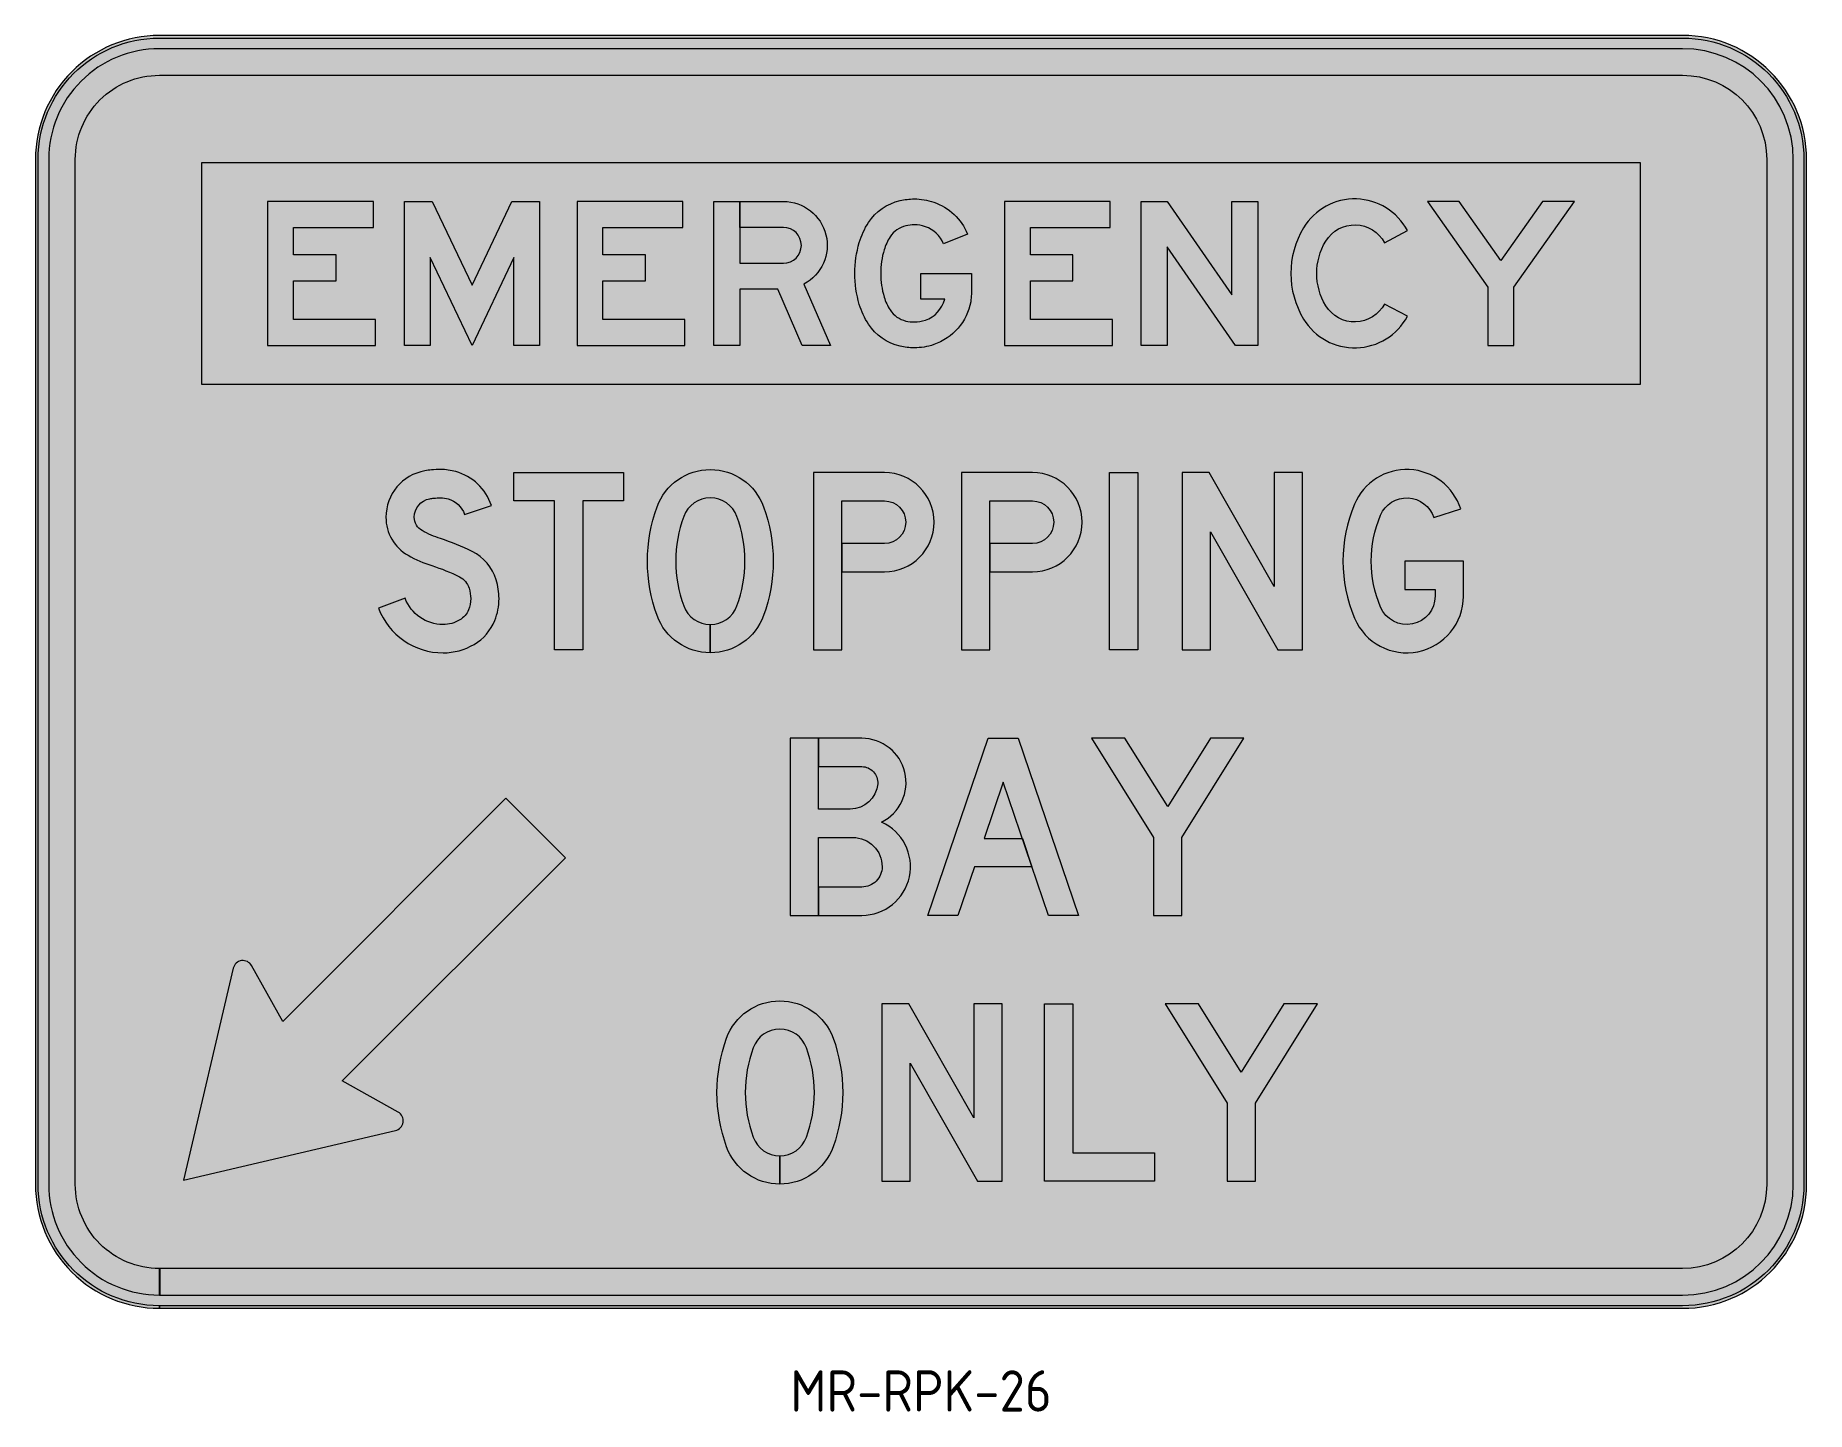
# Model space of a CAD drawing. Header units: millimetres. Extents: x 746 to 854, y -6 to 77.
import ezdxf
from ezdxf.enums import TextEntityAlignment as Align

# ---------------------------------------------------------------- set-up
doc = ezdxf.new("R2010")
doc.units = ezdxf.units.MM
doc.linetypes.add('CENTERX2', pattern=[101.60000000000001, 63.5, -12.7, 12.7, -12.7])
doc.linetypes.add('DASHED', pattern=[19.049999999999997, 12.7, -6.35])
for name, color, linetype in [('CNSTRN', 5, 'DASHED'), ('CNSTRN TWO', 2, 'DASHED'), ('L25', 1, 'Continuous'), ('T25', 1, 'Continuous')]:
    doc.layers.add(name, color=color, linetype=linetype)
doc.layers.add('GSCOLORFILL', color=153, linetype='Continuous', lineweight=0)
doc.styles.add('ISO', font='isocp2.shx')

# ---------------------------------------------------------------- blocks, each defined once
blk = doc.blocks.new('*U66')
at = {"layer": 'GSCOLORFILL'}
h = blk.add_hatch(color=0, dxfattribs=at)
edge = h.paths.add_edge_path()
edge.add_arc((70.1138021978752, 139.8349602439573), 31.66503975604266, 74.46761882983748, 89.99999999999949, ccw=False)
edge.add_arc((71.3696192161812, 144.3533723390851), 26.97535701145702, 18.43416843661788, 74.46761882983628, ccw=False)
edge.add_line((96.96080605563554, 152.8833806652067), (127.3188094182871, 163.002255693254))
edge.add_arc((71.36961921618015, 144.353372339084), 58.97535701145839, 18.43416843661881, 74.46761882983712)
edge.add_arc((70.11380219787513, 139.8349602439579), 63.66503975604209, 74.46761882983806, 90.00000000000007)
edge.add_arc((70.11380219787479, 87.17811100693781), 116.3218889930622, 89.9999999999999, 95.20208452342816)
edge.add_arc((67.43430500120193, 116.6089654807096), 86.76931042057018, 95.20208452342847, 100.0660043927367)
edge.add_arc((61.58281260194143, 149.5723280011554), 53.29061223869736, 100.0660043927364, 179.9999999999999)
edge.add_arc((57.59622376642022, 149.5723280011556), 49.30402340317619, 180.0000000000001, 240.52539161732)
edge.add_arc((102.7723739602681, 229.5035335058325), 141.1184131237858, 240.5253916173195, 252.4229875600029)
edge.add_arc((-5.154268137836397, -111.1985611304835), 216.269439725392, 63.49479254048009, 72.42298756000332, ccw=False)
edge.add_arc((81.8551508929528, 63.27562188433956), 21.3030848362331, 17.092358613638112, 63.49479254048032, ccw=False)
edge.add_arc((63.63858117502647, 57.67413260573686), 40.36141882497336, -3.979039320256561e-13, 17.092358613637316, ccw=False)
edge.add_arc((69.9103151940142, 57.67413260573653), 34.08968480598563, -21.835978028378975, 1.1368683772161603e-13, ccw=False)
edge.add_arc((80.10296240503372, 53.58993848622082), 23.10921583721245, 300.42010376624256, 338.164021971621, ccw=False)
edge.add_arc((72.8177436446915, 65.9973167222282), 37.49731672222823, 270, 300.4201037662423, ccw=False)
edge.add_arc((72.8177436446915, 74.31938926379084), 45.81938926379087, 200.6540005308843, 270, ccw=False)
edge.add_line((29.94328044301864, 58.15780401743604), (-1.13686837721616e-13, 46.87064510517077))
edge.add_arc((72.8177436446915, 74.31938926379081), 77.81938926379084, 200.6540005308842, 269.9999999999999)
edge.add_arc((72.81774364469143, 65.99731672222829), 69.49731672222832, 270, 300.4201037662423)
edge.add_arc((80.10296240503381, 53.58993848622094), 55.10921583721249, 300.4201037662422, 338.1640219716207)
edge.add_arc((69.91031519401427, 57.67413260573646), 66.08968480598561, 338.1640219716209, 360.0000000000001)
edge.add_arc((63.63858117502664, 57.67413260573625), 72.36141882497324, 2.475474397389851e-13, 17.0923586136379)
edge.add_arc((81.85515089295299, 63.27562188433996), 53.30308483623269, 17.09235861363737, 63.49479254047974)
edge.add_arc((-5.154268137833228, -111.1985611304757), 248.2694397253836, 63.49479254047985, 72.42298756000305)
edge.add_arc((102.7723739602719, 229.5035335058409), 109.118413123795, 240.5253916173198, 252.4229875600031, ccw=False)
edge.add_arc((57.59622376642032, 149.5723280011554), 17.30402340317605, 179.9999999999995, 240.52539161731931, ccw=False)
edge.add_arc((61.5828126019415, 149.5723280011556), 21.29061223869724, 100.06600439273649, 180.0000000000001, ccw=False)
edge.add_arc((67.4343050012016, 116.6089654807094), 54.76931042057032, 95.2020845234282, 100.06600439273637, ccw=False)
edge.add_arc((70.11380219787529, 87.17811100693291), 84.32188899306706, 89.99999999999989, 95.20208452342808, ccw=False)
at = {"layer": 'GSCOLORFILL', "color": 0}
blk.add_lwpolyline([(70.11380219787549, 171.5, -0.06787675261042452), (78.59315953967007, 170.3435695505434, -0.2494830365654269), (96.96080605563554, 152.8833806652067), (127.3188094182871, 163.002255693254, 0.2494830365654264), (87.1622135193237, 201.1749061075884, 0.06787675261042452), (70.11380219787503, 203.5, 0.02270227471950201), (59.56703468978424, 203.0208818389779, 0.02122604096759155), (52.26854324855611, 202.0426409332105, 0.3636441175402912), (8.292200363244035, 149.5723280011555, 0.2704077510795036), (33.33678063119186, 106.6495351923277, 0.0519597405227712), (60.15638590907122, 94.97367033413467, -0.03897631886995447), (91.36227347427217, 82.33962051430993, -0.2052815878054308), (102.2173258005502, 69.53687228439209, -0.07471806484743376), (103.9999999999998, 57.67413260573662, -0.09556678149168694), (101.5541485995273, 44.99444737401317, -0.1661941654668835), (91.8039988447623, 33.66202833871628, -0.1335177693873042), (72.81774364469152, 28.49999999999997, -0.3121642975364797), (29.94328044301864, 58.15780401743604), (-1.13686837721616e-13, 46.87064510517077, 0.3121642975364798), (72.8177436446914, -3.500000000000028, 0.1335177693873042), (108.0067626559153, 6.067274401056522, 0.1661941654668837), (131.2582269663246, 33.09202205901265, 0.09556678149168694), (135.9999999999999, 57.67413260573656, 0.07471806484743371), (132.8039568942247, 78.94208351750389, 0.2052815878054319), (105.6432062565885, 110.9762222482267, 0.03897631886995447), (69.81998392899993, 125.4796512773732, -0.05195974052277098), (49.08199018496828, 134.5078979602233, -0.2704077510795024), (40.29220036324426, 149.5723280011556, -0.3636441175402912), (57.86158500182569, 170.5352150791966, -0.02122604096759155), (62.46843668024741, 171.1526866203946, -0.02270227471950201)], format="xyb", close=True, dxfattribs=at)
blk = doc.blocks.new('*U67')
at = {"layer": 'GSCOLORFILL', "linetype": 'Continuous'}
blk.add_hatch(color=0, dxfattribs=at).paths.add_polyline_path([(124, 200), (124, 168), (78, 168), (78, 0), (46, 0), (46, 168), (0, 168), (0, 200)])
at = {"layer": 'GSCOLORFILL', "color": 0}
blk.add_lwpolyline([(124, 200), (124, 168), (78, 168), (78, 0), (46, 0), (46, 168), (0, 168), (0, 200)], close=True, dxfattribs=at)
blk = doc.blocks.new('*U68')
at = {"layer": 'GSCOLORFILL', "linetype": 'Continuous'}
blk.add_hatch(color=0, dxfattribs=at).paths.add_polyline_path([(101.0512661177568, 49.50357309305572, -0.3147395270879071), (71.00999999999999, 28.50000156250002), (71.00999999999999, -3.499999218750006, 0.3147824596861237), (131.1025322355135, 38.50714618611157, 0.1772151898734178), (131.1025322355134, 161.4928538138884, 0.6989247311827952), (10.89746776448658, 161.4928538138884, 0.177215189873418), (10.89746776448658, 38.5071461861115, 0.3148253933391205), (71, -3.500000000000007), (71, 28.49999999999998, -0.3148253933391204), (40.9487338822433, 49.50357309305575, -0.1772151898734182), (40.94873388224337, 150.4964269069443, -0.6989247311827943), (101.0512661177567, 150.4964269069442, -0.177215189873418)])
at = {"layer": 'GSCOLORFILL', "color": 0}
blk.add_lwpolyline([(71, -3.500000000000014, -0.3148253933391205), (10.89746776448658, 38.50714618611151, -0.1772151898734181), (10.89746776448658, 161.4928538138885, -0.6989247311827952), (131.1025322355134, 161.4928538138885, -0.1772151898734181), (131.1025322355134, 38.50714618611145, -0.3147824596861233), (71.00999999999999, -3.499999218750009), (71.00999999999999, 28.50000156250001, 0.3147395270879066), (101.0512661177567, 49.50357309305571, 0.1772151898734181), (101.0512661177567, 150.4964269069442, 0.6989247311827952), (40.94873388224335, 150.4964269069442, 0.1772151898734181), (40.94873388224329, 49.50357309305573, 0.3148253933391204), (71, 28.49999999999998)], format="xyb", close=True, dxfattribs=at)
blk = doc.blocks.new('*U69')
at = {"layer": 'GSCOLORFILL', "linetype": 'Continuous'}
blk.add_hatch(color=0, dxfattribs=at).paths.add_polyline_path([(80, 168, -1), (79.99999999999999, 120), (32.00999999999999, 120), (32.00999999999999, 87.99999999999999), (79.99999999999999, 88, 1), (80, 200), (0, 200), (0, 0), (32, 0), (32, 168)])
at = {"layer": 'GSCOLORFILL', "color": 0}
blk.add_lwpolyline([(32, 168), (80, 168, -0.9999999999999999), (80, 120), (32.00999999999999, 120), (32.00999999999999, 87.99999999999999), (80, 88, 0.9999999999999997), (80, 200), (0, 200), (0, 0), (32, 0)], format="xyb", close=True, dxfattribs=at)
blk = doc.blocks.new('*U70')
at = {"layer": 'GSCOLORFILL', "linetype": 'Continuous'}
blk.add_hatch(color=0, dxfattribs=at).paths.add_polyline_path([(80, 168, -1), (79.99999999999999, 120), (32.00999999999999, 120), (32.00999999999999, 87.99999999999999), (79.99999999999999, 88, 1), (80, 200), (0, 200), (0, 0), (32, 0), (32, 168)])
at = {"layer": 'GSCOLORFILL', "color": 0}
blk.add_lwpolyline([(32, 168), (80, 168, -0.9999999999999999), (80, 120), (32.00999999999999, 120), (32.00999999999999, 87.99999999999999), (80, 88, 0.9999999999999997), (80, 200), (0, 200), (0, 0), (32, 0)], format="xyb", close=True, dxfattribs=at)
blk = doc.blocks.new('*U71')
at = {"layer": 'GSCOLORFILL', "linetype": 'Continuous'}
blk.add_hatch(color=0, dxfattribs=at).paths.add_polyline_path([(0, 200), (32, 200), (32, 0), (0, 0)])
at = {"layer": 'GSCOLORFILL', "color": 0}
blk.add_lwpolyline([(0, 200), (32, 200), (32, 0), (0, 0)], close=True, dxfattribs=at)
blk = doc.blocks.new('*U72')
at = {"layer": 'GSCOLORFILL', "linetype": 'Continuous'}
blk.add_hatch(color=0, dxfattribs=at).paths.add_polyline_path([(104, 71.49806198638845), (30.57032113507903, 200), (0, 200), (0, 0), (32, 0), (32, 133), (108, 0), (136, 0), (136, 200), (104, 200)])
at = {"layer": 'GSCOLORFILL', "color": 0}
blk.add_lwpolyline([(136, 0), (136, 200), (104, 200), (104, 71.49806198638845), (30.57032113507904, 200), (0, 200), (0, 0), (32, 0), (32, 133), (108, 0)], close=True, dxfattribs=at)
blk = doc.blocks.new('*U73')
at = {"layer": 'GSCOLORFILL', "linetype": 'Continuous'}
blk.add_hatch(color=0, dxfattribs=at).paths.add_polyline_path([(102.4784760117693, 149.25), (132.9569520235387, 159, 0.6960666674231567), (13.04355856549179, 164.4025704171156, 0.2025316455696203), (13.04355856549176, 35.59742958288436, 0.8177717737410967), (136, 60.49999999999979), (136, 100), (70, 100), (70, 68.00000000000001), (104, 68.00000000000001), (104, 60.5, -0.8177717737410972), (42.5217792827459, 48.04871479144217, -0.2025316455696204), (42.52177928274589, 151.9512852085578, -0.6960666674231574)])
at = {"layer": 'GSCOLORFILL', "color": 0}
blk.add_lwpolyline([(70, 100), (70, 68.00000000000001), (104, 68.00000000000001), (104, 60.5, -0.8177717737410954), (42.52177928274591, 48.04871479144221, -0.2025316455696203), (42.52177928274591, 151.9512852085578, -0.6960666674231561), (102.4784760117693, 149.25), (132.9569520235387, 159, 0.6960666674231561), (13.04355856549182, 164.4025704171156, 0.2025316455696203), (13.04355856549182, 35.59742958288442, 0.8177717737410954), (136, 60.5), (136, 100)], format="xyb", close=True, dxfattribs=at)
blk = doc.blocks.new('*U65')
at = {"layer": 'CNSTRN TWO', "color": 28}
for name, p, xscale, yscale, zscale in [('*U66', (0, 0), 0.8000000000000004, 0.8000000000000004, 0.8000000000000004), ('*U67', (122.0840336134454, 0), 0.8, 0.8, 0.8), ('*U68', (242.8705882352941, 0), 0.8, 0.8, 0.8), ('*U69', (393.0016806722689, 0), 0.8, 0.8, 0.8), ('*U70', (526.7092436974789, 0), 0.8, 0.8, 0.8), ('*U71', (660.416806722689, 0), 0.8, 0.8, 0.8), ('*U72', (725.8689075630251, 0), 0.8, 0.8, 0.8), ('*U73', (871.1999999999999, 0), 0.8, 0.8, 0.8)]:
    blk.add_blockref(name, p, dxfattribs=dict(at, xscale=xscale, yscale=yscale, zscale=zscale))
blk = doc.blocks.new('*U64')
at = {"layer": 'CNSTRN TWO'}
blk.add_blockref('*U65', (-490, 0), dxfattribs=at)
blk = doc.blocks.new('*U55')
at = {"layer": 'GSCOLORFILL', "linetype": 'Continuous'}
blk.add_hatch(color=0, dxfattribs=at).paths.add_polyline_path([(32.00999999999999, 200), (32.00999999999999, 168), (80.99999999999999, 168, -0.4369501879659429), (98.94666654943713, 148.6153846153846, -0.3918366946533311), (68.03851860318424, 120), (32, 120), (32, 200), (0, 200), (0, 0), (32, -2.807082412879408e-15), (32, 88), (71, 88, -0.4142135623730954), (104, 54.99999999999998, -0.4142135623730949), (81.00000000000003, 32), (32.00999999999999, 32), (32.00999999999999, -2.807959626133432e-15), (80.99999999999996, -7.105427357601002e-15, 0.8101203806570804), (103.3296878269436, 105.2631578947368, 0.7917000734326471), (80.99999999999994, 200)])
at = {"layer": 'GSCOLORFILL', "color": 0}
blk.add_lwpolyline([(32, 87.99999999999999), (71, 88, -0.4142135623730948), (104, 55.00000000000001, -0.4142135623730953), (81, 31.99999999999999), (32.00999999999999, 32), (32.00999999999999, -2.807959626133432e-15), (81, -7.105427357601002e-15, 0.8101203806570794), (103.3296878269435, 105.2631578947368, 0.7917000734326467), (81, 200), (32.00999999999999, 200), (32.00999999999999, 168), (81, 168, -0.4369501879659418), (98.94666654943711, 148.6153846153846, -0.3918366946533313), (68.03851860318423, 120), (32, 120), (32, 200), (0, 200), (0, 0), (32, -2.807082412879408e-15)], format="xyb", close=True, dxfattribs=at)
blk = doc.blocks.new('*U56')
at = {"layer": 'GSCOLORFILL', "linetype": 'Continuous'}
blk.add_hatch(color=0, dxfattribs=at).paths.add_polyline_path([(0, 0), (68, 200), (102, 200), (170, 0), (136.2009704281322, 0), (85, 150.5910894945062), (63.37275643622598, 86.9815496010532), (106.6166813670329, 86.9815496010532), (117.4966813670329, 54.9815496010532), (52.49275643622593, 54.9815496010532), (33.79902957186789, 0)])
at = {"layer": 'GSCOLORFILL', "color": 0}
blk.add_lwpolyline([(0, 0), (68, 200), (102, 200), (170, 0), (136.2009704281322, 0), (85, 150.5910894945062), (63.37275643622598, 86.9815496010532), (106.6166813670329, 86.9815496010532), (117.4966813670329, 54.9815496010532), (52.49275643622593, 54.9815496010532), (33.79902957186789, 0)], close=True, dxfattribs=at)
blk = doc.blocks.new('*U57')
at = {"layer": 'GSCOLORFILL', "linetype": 'Continuous'}
blk.add_hatch(color=0, dxfattribs=at).paths.add_polyline_path([(86, 122.7774792451623), (37.73592452822641, 200), (-1.4210854715202e-14, 200), (70, 87.99999999999996), (70, 0), (102, 0), (102, 87.99999999999997), (172, 200), (134.2640754717736, 200)])
at = {"layer": 'GSCOLORFILL', "color": 0}
blk.add_lwpolyline([(70, 0), (102, 0), (102, 87.99999999999997), (172, 200), (134.2640754717736, 200), (86, 122.7774792451623), (37.73592452822641, 200), (0, 200), (70, 87.99999999999997)], close=True, dxfattribs=at)
blk = doc.blocks.new('*U54')
at = {"layer": 'CNSTRN', "color": 28, "xscale": 0.8, "yscale": 0.8, "zscale": 0.8}
for name, p in [('*U55', (0, 0)), ('*U56', (124.5714285714257, 0)), ('*U57', (272.399999999996, 0))]:
    blk.add_blockref(name, p, dxfattribs=at)
blk = doc.blocks.new('*U53')
at = {"layer": 'CNSTRN'}
blk.add_blockref('*U54', (-204.9999999999982, 0), dxfattribs=at)
blk = doc.blocks.new('*U51')
at = {"layer": 'GSCOLORFILL', "transparency": 33554687}
blk.add_hatch(color=244, dxfattribs=at).paths.add_polyline_path([(-650, -100), (650, -100), (650, 100), (-650, 100)])
at = {"layer": 'GSCOLORFILL', "color": 244, "linetype": 'Continuous', "transparency": 33554687}
blk.add_lwpolyline([(-650, -100), (650, -100), (650, 100), (-650, 100), (-650, -100)], close=True, dxfattribs=at).dxf.unprotected_set("ltscale", 0)
blk.add_lwpolyline([(-650, -100), (650, -100), (650, 100), (-650, 100), (-650, -100)], close=True, dxfattribs=at).dxf.unprotected_set("ltscale", 0)
blk = doc.blocks.new('*U41')
at = {"layer": 'GSCOLORFILL', "linetype": 'Continuous'}
blk.add_hatch(color=0, dxfattribs=at).paths.add_polyline_path([(146.9999999999999, 164), (147.0000000000001, 200), (0, 200), (0, 0), (150.0000000000001, 0), (149.9999999999999, 35.99999999999999), (35.99999999999989, 35.99999999999999), (36, 89.79369452008171), (95, 89.79369452008171), (95, 125.7936945200817), (36.00000000000001, 125.7936945200817), (35.99999999999989, 164)])
at = {"layer": 'GSCOLORFILL', "color": 0}
blk.add_lwpolyline([(149.9999999999999, 35.99999999999999), (35.99999999999989, 35.99999999999999), (36, 89.79369452008171), (95, 89.79369452008171), (95, 125.7936945200817), (36, 125.7936945200817), (35.99999999999989, 164), (146.9999999999999, 164), (147.0000000000001, 200), (0, 200), (0, 0), (150.0000000000001, 0)], close=True, dxfattribs=at)
blk = doc.blocks.new('*U42')
at = {"layer": 'GSCOLORFILL', "linetype": 'Continuous'}
blk.add_hatch(color=0, dxfattribs=at).paths.add_polyline_path([(152, 122.0000000000001), (152, 2.842170943040401e-14), (188, 2.842170943040401e-14), (188, 200), (149.2207729529404, 200), (94, 83.84596034036669), (38.7792270470596, 200), (0, 200), (0, 0), (36, 0), (36, 121.9999999999999), (94, 3.29042741172795e-14)])
at = {"layer": 'GSCOLORFILL', "color": 0}
blk.add_lwpolyline([(94, 83.84596034036667), (149.2207729529404, 200), (188, 200), (188, 2.842170943040401e-14), (152, 2.842170943040401e-14), (152, 122), (94, 1.4210854715202e-14), (36, 121.9999999999999), (36, 0), (0, 0), (0, 200), (38.77922704705958, 200)], close=True, dxfattribs=at)
blk = doc.blocks.new('*U43')
at = {"layer": 'GSCOLORFILL', "linetype": 'Continuous'}
blk.add_hatch(color=0, dxfattribs=at).paths.add_polyline_path([(146.9999999999999, 164), (147.0000000000001, 200), (0, 200), (0, 0), (150.0000000000001, 0), (149.9999999999999, 35.99999999999999), (35.99999999999989, 35.99999999999999), (36, 89.79369452008171), (95, 89.79369452008171), (95, 125.7936945200817), (36.00000000000001, 125.7936945200817), (35.99999999999989, 164)])
at = {"layer": 'GSCOLORFILL', "color": 0}
blk.add_lwpolyline([(149.9999999999999, 35.99999999999999), (35.99999999999989, 35.99999999999999), (36, 89.79369452008171), (95, 89.79369452008171), (95, 125.7936945200817), (36, 125.7936945200817), (35.99999999999989, 164), (146.9999999999999, 164), (147.0000000000001, 200), (0, 200), (0, 0), (150.0000000000001, 0)], close=True, dxfattribs=at)
blk = doc.blocks.new('*U44')
at = {"layer": 'GSCOLORFILL'}
h = blk.add_hatch(color=0, dxfattribs=at)
edge = h.paths.add_edge_path()
edge.add_line((36.00499999523606, 163.9999999999999), (36.00499999523606, 200))
edge.add_line((36.00499999523606, 200), (96.68865915777633, 200))
edge.add_arc((96.68865914828633, 138.9999999985824), 61.00000000141762, -62.16300381389169, 89.99999999108633, ccw=False)
edge.add_line((125.1730801702537, 85.05894180339811), (161.9999999785623, 0))
edge.add_line((161.9999999785623, 0), (122.7706969207973, 0))
edge.add_line((122.7706969207973, 0), (88.9999999882225, 78))
edge.add_line((88.9999999882225, 78), (36.00999999523469, 78))
edge.add_line((36.00999999523469, 78), (35.99999999523607, 0))
edge.add_line((35.99999999523607, 0), (0, 0))
edge.add_line((0, 0), (0, 200))
edge.add_line((0, 200), (35.99279999523708, 200))
edge.add_line((35.99279999523708, 200), (36.00999999523469, 114))
edge.add_line((36.00999999523469, 114), (96.68865915777667, 114.000000001654))
edge.add_arc((96.68865915777641, 138.9999999999999), 24.99999999834591, 270.0000000000006, 449.9999999999999)
edge.add_line((96.68865915777644, 163.9999999983459), (36.00499999523606, 163.9999999999999))
at = {"layer": 'GSCOLORFILL', "color": 0}
blk.add_lwpolyline([(36.00499999523606, 163.9999999999999), (36.00499999523606, 200), (96.68865915777633, 200, -0.7824316467772549), (125.1730801702537, 85.05894180339811), (161.9999999785623, 0), (122.7706969207973, 0), (88.9999999882225, 78), (36.00999999523469, 78), (35.99999999523607, 0), (0, 0), (0, 200), (35.99279999523708, 200), (36.00999999523469, 114), (96.68865915777667, 114.000000001654, 0.9999999999999943), (96.68865915777644, 163.9999999983459)], format="xyb", close=True, dxfattribs=at)
blk = doc.blocks.new('*U45')
at = {"layer": 'GSCOLORFILL'}
h = blk.add_hatch(color=0, dxfattribs=at)
edge = h.paths.add_edge_path()
edge.add_line((124.9539293998873, 64.00000000000058), (91.94101610818622, 64.00000000000055))
edge.add_line((91.94101610818622, 64.00000000000055), (91.94101610818622, 100.0000000000006))
edge.add_line((91.94101610818622, 100.0000000000006), (162, 100.0000000000006))
edge.add_line((162, 100.0000000000006), (162, 71.214695290947))
edge.add_arc((102.6031196883542, 71.21469529094692), 59.39688031164584, -10.323529323198386, 1.1368683772161603e-13, ccw=False)
edge.add_arc((84.64927900138316, 74.48507819232937), 77.64614878286928, 288.79850981199, 349.67647067680144, ccw=False)
edge.add_arc((82.601807161031, 80.50000000000037), 83.99999999999982, 269.9999999999937, 288.79850981199, ccw=False)
edge.add_arc((82.6018071610219, 83.30243830921908), 86.80243830921853, 256.8684975468394, 269.9999999999999, ccw=False)
edge.add_arc((79.24349315913551, 68.90680296235587), 72.02026695399728, 213.2258247591346, 256.8684975468393, ccw=False)
edge.add_arc((106.2242357779448, 86.57987978555103), 104.2739197186221, 196.5375582815805, 213.2258247591346, ccw=False)
edge.add_arc((151.4209855550677, 100.0000000000005), 151.4209855550677, 180, 196.5375582815805, ccw=False)
edge.add_arc((151.4209855550677, 100.0000000000007), 151.4209855550677, 163.4624417184194, 180.0000000000001, ccw=False)
edge.add_arc((106.2242357779445, 113.4201202144501), 104.2739197186219, 146.7741752408664, 163.4624417184192, ccw=False)
edge.add_arc((79.24349315913598, 131.0931970376447), 72.020266953998, 103.13150245316069, 146.7741752408668, ccw=False)
edge.add_arc((82.60180716102155, 116.6975616907832), 86.80243830921734, 90.00000000000011, 103.13150245316041, ccw=False)
edge.add_arc((82.60180716103072, 119.4999999999993), 84.00000000000128, 71.20149018800993, 90.00000000000642, ccw=False)
edge.add_arc((84.64927900138326, 125.5149218076719), 77.64614878286912, 22.036721864376887, 71.20149018800959, ccw=False)
edge.add_line((156.6228775257865, 154.6478162100389), (123.2529089247145, 141.1405886794366))
edge.add_arc((84.64927900138326, 125.5149218076718), 41.64614878286923, 22.03672186437699, 71.20149018800976)
edge.add_arc((82.60180716103088, 119.4999999999997), 48.00000000000092, 71.20149018801003, 90.00000000000655)
edge.add_arc((82.60180716102347, 116.6975616907663), 50.80243830923425, 89.99999999999785, 103.1315024531581)
edge.add_arc((79.24349315913587, 131.0931970376448), 36.02026695399781, 103.1315024531608, 146.7741752408669)
edge.add_arc((106.224235777945, 113.42012021445), 68.27391971862232, 146.7741752408664, 163.4624417184192)
edge.add_arc((151.4209855550674, 100.0000000000007), 115.4209855550674, 163.4624417184194, 180.0000000000001)
edge.add_arc((151.4209855550676, 100.0000000000005), 115.4209855550676, 180, 196.5375582815805)
edge.add_arc((106.2242357779448, 86.57987978555096), 68.27391971862207, 196.5375582815805, 213.2258247591345)
edge.add_arc((79.24349315913543, 68.90680296235578), 36.02026695399718, 213.2258247591346, 256.8684975468394)
edge.add_arc((82.60180716102184, 83.30243830921897), 50.80243830921842, 256.8684975468394, 269.9999999999999)
edge.add_arc((82.601807161029, 80.50000000001262), 48.00000000001207, 269.9999999999914, 288.7985098119876)
edge.add_arc((84.64927900138329, 74.48507819232937), 41.64614878286924, 288.79850981199, 345.4179690683337)
at = {"layer": 'GSCOLORFILL', "color": 0}
blk.add_lwpolyline([(124.9539293998873, 64.00000000000058), (91.94101610818622, 64.00000000000055), (91.94101610818622, 100.0000000000006), (162, 100.0000000000006), (162, 71.214695290947, -0.04507538502769052), (161.0384552252248, 60.57040332532851, -0.2720592993747703), (109.6700573784568, 0.9807581137323957, -0.08220841963923342), (82.60180716102174, -3.499999999999442, -0.0573597717839201), (62.88144017523634, -1.230220600646202, -0.1927627540990239), (18.99728476208368, 29.44399482730252, -0.07294526850981733), (6.263778553494504, 56.89895451418379, -0.07228421252994335), (1.4210854715202e-14, 100.0000000000006, -0.07228421252994391), (6.263778553494561, 143.1010454858177, -0.07294526850981198), (18.9972847620826, 170.556005172697, -0.19276275409903), (62.88144017523662, 201.2302206006474, -0.05735977178391904), (82.6018071610214, 203.5000000000006, -0.08220841963923443), (109.6700573784573, 199.0192418862686, -0.2178742305443249), (156.6228775257865, 154.6478162100389), (123.2529089247145, 141.1405886794366, 0.2178742305443251), (98.06937871384595, 164.9395667921538, 0.08220841963923443), (82.60180716102538, 167.5000000000006, 0.05735977178391912), (71.06016447511463, 166.171577317905, 0.1927627540990301), (49.11191213050451, 150.8301536458023, 0.07294526850981185), (40.77457923875495, 132.8538685056815, 0.07228421252994412), (36.00000000000001, 100.0000000000006, 0.07228421252994335), (40.7745792387549, 67.14613149431985, 0.07294526850981733), (49.11191213050513, 49.16984635419787, 0.192762754099024), (71.06016447511446, 33.82842268209625, 0.05735977178392032), (82.6018071610218, 32.50000000000055, 0.0822084196392332), (98.06937871384584, 35.06043320784734, 0.2522008711480704)], format="xyb", close=True, dxfattribs=at)
blk = doc.blocks.new('*U46')
at = {"layer": 'GSCOLORFILL', "linetype": 'Continuous'}
blk.add_hatch(color=0, dxfattribs=at).paths.add_polyline_path([(146.9999999999999, 164), (147.0000000000001, 200), (0, 200), (0, 0), (150.0000000000001, 0), (149.9999999999999, 35.99999999999999), (35.99999999999989, 35.99999999999999), (36, 89.79369452008171), (95, 89.79369452008171), (95, 125.7936945200817), (36.00000000000001, 125.7936945200817), (35.99999999999989, 164)])
at = {"layer": 'GSCOLORFILL', "color": 0}
blk.add_lwpolyline([(149.9999999999999, 35.99999999999999), (35.99999999999989, 35.99999999999999), (36, 89.79369452008171), (95, 89.79369452008171), (95, 125.7936945200817), (36, 125.7936945200817), (35.99999999999989, 164), (146.9999999999999, 164), (147.0000000000001, 200), (0, 200), (0, 0), (150.0000000000001, 0)], close=True, dxfattribs=at)
blk = doc.blocks.new('*U47')
at = {"layer": 'GSCOLORFILL', "linetype": 'Continuous'}
blk.add_hatch(color=0, dxfattribs=at).paths.add_polyline_path([(162, 200), (126, 200), (126, 70.38686046613338), (36.12227550571287, 200), (0, 200), (0, 0), (36, 0), (36, 137), (131, 0), (162, 0)])
at = {"layer": 'GSCOLORFILL', "color": 0}
blk.add_lwpolyline([(162, 200), (162, 0), (131, 0), (36, 137), (36, 0), (0, 0), (0, 200), (36.12227550571288, 200), (126, 70.38686046613333), (126, 200)], close=True, dxfattribs=at)
blk = doc.blocks.new('*U48')
at = {"layer": 'GSCOLORFILL', "linetype": 'Continuous'}
blk.add_hatch(color=0, dxfattribs=at).paths.add_polyline_path([(130.2216999024332, 142.5843373493976), (162, 159.5, 0.5815667301369781), (17.77574671751162, 163.5582930140466, 0.2796762762899119), (17.77574671751165, 36.44170698595342, 0.5815667301369779), (162, 40.50000000000009), (130.2216999024332, 57.41566265060243, -0.581566730136977), (48.55254442921696, 55.1175931125279, -0.2796762762899117), (48.55254442921697, 144.8824068874721, -0.5815667301369772)])
at = {"layer": 'GSCOLORFILL', "color": 0}
blk.add_lwpolyline([(130.2216999024332, 57.41566265060243, -0.5815667301369776), (48.55254442921694, 55.11759311252789, -0.2796762762899119), (48.55254442921694, 144.8824068874722, -0.5815667301369777), (130.2216999024332, 142.5843373493976), (162, 159.5, 0.5815667301369777), (17.77574671751165, 163.5582930140466, 0.2796762762899119), (17.77574671751165, 36.44170698595346, 0.5815667301369778), (162, 40.50000000000009)], format="xyb", close=True, dxfattribs=at)
blk = doc.blocks.new('*U49')
at = {"layer": 'GSCOLORFILL', "linetype": 'Continuous'}
blk.add_hatch(color=0, dxfattribs=at).paths.add_polyline_path([(204, 199.9999999999999), (159.9346191952557, 199.9999999999999), (102.0000000000001, 117.9259561400546), (44.06538080474444, 199.9999999999999), (6.660194448475521e-14, 199.9999999999999), (84.00000000000023, 80.99999999999999), (84, 0), (120, 0), (120, 80.99999999999997)])
at = {"layer": 'GSCOLORFILL', "color": 0}
blk.add_lwpolyline([(120, 80.99999999999999), (204, 199.9999999999999), (159.9346191952557, 199.9999999999999), (102.0000000000001, 117.9259561400546), (44.06538080474445, 199.9999999999999), (5.684341886080801e-14, 199.9999999999999), (84.00000000000023, 81), (84, 0), (120, 0)], close=True, dxfattribs=at)
blk = doc.blocks.new('*U40')
at = {"layer": 'L25', "color": 7}
for name, p, xscale, yscale, zscale in [('*U41', (0, 0), 0.6499999999999995, 0.6499999999999995, 0.6499999999999995), ('*U42', (123.5, 0), 0.65, 0.65, 0.65), ('*U43', (279.4999999999999, 0), 0.6499999999999995, 0.6499999999999995, 0.6499999999999995), ('*U44', (402.9999999999999, 0), 0.6500000000860152, 0.6500000000860152, 0.6500000000860152), ('*U45', (530.4, 0), 0.6499999999999995, 0.6499999999999995, 0.6499999999999995), ('*U46', (665.5999999999999, 0), 0.6499999999999995, 0.6499999999999995, 0.6499999999999995), ('*U47', (789.0999999999999, 0), 0.65, 0.65, 0.65), ('*U48', (924.2999999999998, 0), 0.6500000000000005, 0.6500000000000005, 0.6500000000000005), ('*U49', (1047.8, 0), 0.65, 0.65, 0.65)]:
    blk.add_blockref(name, p, dxfattribs=dict(at, xscale=xscale, yscale=yscale, zscale=zscale))
blk = doc.blocks.new('*U39')
at = {"layer": 'L25'}
blk.add_blockref('*U40', (-590.1999999999998, 0), dxfattribs=at)
blk = doc.blocks.new('*U50')
at = {"layer": 'L25'}
for name, p in [('*U51', (0, 0)), ('*U39', (0, -65))]:
    blk.add_blockref(name, p, dxfattribs=at)
blk = doc.blocks.new('*U52')
at = {"layer": 'GSCOLORFILL', "transparency": 33554687}
blk.add_hatch(color=0, dxfattribs=at).paths.add_polyline_path([(38, -570), (38, -285), (93.55799028368156, -300.6623662209241), (95.49118386127972, -300.9856054964025), (97.44850990387087, -300.8826695907474), (99.33713507027699, -300.3584406154932), (101.0674844094602, -299.4377820457364), (102.5574897799529, -298.1643594789575), (103.7364822314084, -296.5985696344735), (104.5485437378513, -294.8146758182859), (104.9551593144273, -292.8972857143779), (104.9370437313242, -290.9373385560781), (104.4950561862795, -289.0277920005567), (103.6501595539867, -287.2592132721935), (0, -120), (-103.6501595539867, -287.2592132721935), (-104.4950561862795, -289.0277920005567), (-104.9370437313242, -290.9373385560781), (-104.9551593144273, -292.8972857143779), (-104.5485437378513, -294.8146758182859), (-103.7364822314084, -296.5985696344735), (-102.5574897799529, -298.1643594789575), (-101.0674844094602, -299.4377820457364), (-99.337135070277, -300.3584406154932), (-97.44850990387087, -300.8826695907474), (-95.49118386127972, -300.9856054964025), (-93.55799028368156, -300.6623662209241), (-38, -285), (-38, -570)], flags=16)
at = {"layer": 'GSCOLORFILL', "color": 0, "linetype": 'Continuous', "transparency": 33554687}
blk.add_lwpolyline([(38, -570), (38, -285), (93.55799028368156, -300.6623662209241, 0.6842663308268386), (103.6501595539867, -287.2592132721935), (0, -120), (-103.6501595539867, -287.2592132721935, 0.6842663308268386), (-93.55799028368156, -300.6623662209241), (-38, -285), (-38, -570), (38, -570)], format="xyb", close=True, dxfattribs=at).dxf.unprotected_set("ltscale", 0)
blk = doc.blocks.new('*U60')
at = {"layer": 'GSCOLORFILL', "linetype": 'Continuous'}
blk.add_hatch(color=0, dxfattribs=at).paths.add_polyline_path([(101.0512661177568, 49.50357309305572, -0.3147395270879071), (71.00999999999999, 28.50000156250002), (71.00999999999999, -3.499999218750006, 0.3147824596861237), (131.1025322355135, 38.50714618611157, 0.1772151898734178), (131.1025322355134, 161.4928538138884, 0.6989247311827952), (10.89746776448658, 161.4928538138884, 0.177215189873418), (10.89746776448658, 38.5071461861115, 0.3148253933391205), (71, -3.500000000000007), (71, 28.49999999999998, -0.3148253933391204), (40.9487338822433, 49.50357309305575, -0.1772151898734182), (40.94873388224337, 150.4964269069443, -0.6989247311827943), (101.0512661177567, 150.4964269069442, -0.177215189873418)])
at = {"layer": 'GSCOLORFILL', "color": 0}
blk.add_lwpolyline([(71, -3.500000000000014, -0.3148253933391205), (10.89746776448658, 38.50714618611151, -0.1772151898734181), (10.89746776448658, 161.4928538138885, -0.6989247311827952), (131.1025322355134, 161.4928538138885, -0.1772151898734181), (131.1025322355134, 38.50714618611145, -0.3147824596861233), (71.00999999999999, -3.499999218750009), (71.00999999999999, 28.50000156250001, 0.3147395270879066), (101.0512661177567, 49.50357309305571, 0.1772151898734181), (101.0512661177567, 150.4964269069442, 0.6989247311827952), (40.94873388224335, 150.4964269069442, 0.1772151898734181), (40.94873388224329, 49.50357309305573, 0.3148253933391204), (71, 28.49999999999998)], format="xyb", close=True, dxfattribs=at)
blk = doc.blocks.new('*U61')
at = {"layer": 'GSCOLORFILL', "linetype": 'Continuous'}
blk.add_hatch(color=0, dxfattribs=at).paths.add_polyline_path([(104, 71.49806198638845), (30.57032113507903, 200), (0, 200), (0, 0), (32, 0), (32, 133), (108, 0), (136, 0), (136, 200), (104, 200)])
at = {"layer": 'GSCOLORFILL', "color": 0}
blk.add_lwpolyline([(136, 0), (136, 200), (104, 200), (104, 71.49806198638845), (30.57032113507904, 200), (0, 200), (0, 0), (32, 0), (32, 133), (108, 0)], close=True, dxfattribs=at)
blk = doc.blocks.new('*U62')
at = {"layer": 'GSCOLORFILL', "linetype": 'Continuous'}
blk.add_hatch(color=0, dxfattribs=at).paths.add_polyline_path([(32, 32), (124, 32), (124, 0), (0, 0), (0, 200), (32, 200)])
at = {"layer": 'GSCOLORFILL', "color": 0}
blk.add_lwpolyline([(32, 32), (124, 32), (124, 0), (0, 0), (0, 200), (32, 200)], close=True, dxfattribs=at)
blk = doc.blocks.new('*U63')
at = {"layer": 'GSCOLORFILL', "linetype": 'Continuous'}
blk.add_hatch(color=0, dxfattribs=at).paths.add_polyline_path([(86, 122.7774792451623), (37.73592452822641, 200), (-1.4210854715202e-14, 200), (70, 87.99999999999996), (70, 0), (102, 0), (102, 87.99999999999997), (172, 200), (134.2640754717736, 200)])
at = {"layer": 'GSCOLORFILL', "color": 0}
blk.add_lwpolyline([(70, 0), (102, 0), (102, 87.99999999999997), (172, 200), (134.2640754717736, 200), (86, 122.7774792451623), (37.73592452822641, 200), (0, 200), (70, 87.99999999999997)], close=True, dxfattribs=at)
blk = doc.blocks.new('*U59')
at = {"layer": 'CNSTRN', "color": 28}
for name, p, xscale, yscale, zscale in [('*U60', (0, 0), 0.8000000000000104, 0.8000000000000104, 0.8000000000000104), ('*U61', (148.7999999999993, 0), 0.8, 0.8, 0.8), ('*U62', (295.9999999999964, 0), 0.8, 0.8, 0.8), ('*U63', (404.7999999999956, 0), 0.8, 0.8, 0.8)]:
    blk.add_blockref(name, p, dxfattribs=dict(at, xscale=xscale, yscale=yscale, zscale=zscale))
blk = doc.blocks.new('*U58')
at = {"layer": 'CNSTRN'}
blk.add_blockref('*U59', (0, 0), dxfattribs=at)

msp = doc.modelspace()

# ---------------------------------------------------------------- hatches: boundary and pattern name
at = {"layer": 'GSCOLORFILL', "transparency": 33554687}
for points in [[(753.9039920880437, -5.886402504984289e-06), (846.0959920880437, -5.886402504984289e-06, 0.414213562373095), (853.5999920880437, 7.503994113597495), (853.5999920880437, 69.54599411359749, 0.414213562373095), (846.0959920880437, 77.04999411359749), (753.9039920880437, 77.04999411359749, 0.414213562373095), (746.3999920880437, 69.54599411359749), (746.3999920880437, 7.503994113597495, 0.414213562373095)], [(753.9056000880437, -5.886402504984289e-06), (846.0959920880437, -5.886402504984289e-06, 0.414213562373095), (853.5999920880437, 7.503994113597495), (853.5999920880437, 69.54599411359749, 0.414213562373095), (846.0959920880437, 77.04999411359749), (753.9039920880437, 77.04999411359749, 0.414213562373095), (746.3999920880437, 69.54599411359749), (746.3999920880437, 7.503994113597495, 0.414213562373095), (753.9039920880437, -5.886402504984289e-06), (753.9039920880437, 0.1607941135974707, -0.414213562373095), (746.5607920880436, 7.503994113597495), (746.5607920880436, 69.54599411359749, -0.414213562373095), (753.9039920880437, 76.88919411359751), (846.0959920880437, 76.88919411359751, -0.414213562373095), (853.4391920880437, 69.54599411359749), (853.4391920880437, 7.503994113597495, -0.414213562373095), (846.0959920880437, 0.1607941135974707), (753.9056000880437, 0.1607941135974707)]]:
    msp.add_hatch(color=256, dxfattribs=at).paths.add_polyline_path(points)
at = {"layer": 'GSCOLORFILL', "true_color": 0x0a0a0a, "transparency": 33554687}
msp.add_hatch(color=28, dxfattribs=at).paths.add_polyline_path([(753.9200720880436, 0.8039941135974951), (846.0959920880437, 0.8039941135974951, 0.414213562373095), (852.7959920880437, 7.503994113597495), (852.7959920880437, 69.54599411359749, 0.414213562373095), (846.0959920880437, 76.24599411359749), (753.9039920880437, 76.24599411359749, 0.414213562373095), (747.2039920880437, 69.54599411359749), (747.2039920880437, 7.503994113597495, 0.414213562373095), (753.9039920880437, 0.8039941135974951), (753.9039920880437, 2.411994113597495, -0.414213562373095), (748.8119920880437, 7.503994113597495), (748.8119920880437, 69.54599411359749, -0.414213562373095), (753.9039920880437, 74.6379941135975), (846.0959920880437, 74.6379941135975, -0.414213562373095), (851.1879920880438, 69.54599411359749), (851.1879920880438, 7.503994113597495, -0.414213562373095), (846.0959920880437, 2.411994113597495), (753.9200720880436, 2.411994113597495)])

# ---------------------------------------------------------------- linework, layer by layer
at = {"layer": 'GSCOLORFILL', "color": 153, "linetype": 'Continuous', "true_color": 0x6699cc, "transparency": 33554687}
msp.add_lwpolyline([(753.9039920880437, -5.886402504984289e-06), (846.0959920880437, -5.886402504984289e-06, 0.414213562373095), (853.5999920880437, 7.503994113597495), (853.5999920880437, 69.54599411359749, 0.414213562373095), (846.0959920880437, 77.04999411359749), (753.9039920880437, 77.04999411359749, 0.414213562373095), (746.3999920880437, 69.54599411359749), (746.3999920880437, 7.503994113597495, 0.414213562373095), (753.9039920880437, -5.886402504984289e-06)], format="xyb", close=True, dxfattribs=at).dxf.unprotected_set("ltscale", 0)
at = {"layer": 'GSCOLORFILL', "color": 4, "linetype": 'Continuous', "transparency": 33554687}
msp.add_lwpolyline([(753.9056000880437, -5.886402504984289e-06), (846.0959920880437, -5.886402504984289e-06, 0.414213562373095), (853.5999920880437, 7.503994113597495), (853.5999920880437, 69.54599411359749, 0.414213562373095), (846.0959920880437, 77.04999411359749), (753.9039920880437, 77.04999411359749, 0.414213562373095), (746.3999920880437, 69.54599411359749), (746.3999920880437, 7.503994113597495, 0.414213562373095), (753.9039920880437, -5.886402504984289e-06), (753.9039920880437, 0.1607941135974707, -0.414213562373095), (746.5607920880436, 7.503994113597495), (746.5607920880436, 69.54599411359749, -0.414213562373095), (753.9039920880437, 76.88919411359751), (846.0959920880437, 76.88919411359751, -0.414213562373095), (853.4391920880437, 69.54599411359749), (853.4391920880437, 7.503994113597495, -0.414213562373095), (846.0959920880437, 0.1607941135974707), (753.9056000880437, 0.1607941135974707), (753.9056000880437, -5.886402504984289e-06)], format="xyb", close=True, dxfattribs=at).dxf.unprotected_set("ltscale", 0)
at = {"layer": 'GSCOLORFILL', "color": 28, "linetype": 'Continuous', "true_color": 0x0a0a0a, "transparency": 33554687}
msp.add_lwpolyline([(753.9200720880436, 0.8039941135974951), (846.0959920880437, 0.8039941135974951, 0.414213562373095), (852.7959920880437, 7.503994113597495), (852.7959920880437, 69.54599411359749, 0.414213562373095), (846.0959920880437, 76.24599411359749), (753.9039920880437, 76.24599411359749, 0.414213562373095), (747.2039920880437, 69.54599411359749), (747.2039920880437, 7.503994113597495, 0.414213562373095), (753.9039920880437, 0.8039941135974951), (753.9039920880437, 2.411994113597495, -0.414213562373095), (748.8119920880437, 7.503994113597495), (748.8119920880437, 69.54599411359749, -0.414213562373095), (753.9039920880437, 74.6379941135975), (846.0959920880437, 74.6379941135975, -0.414213562373095), (851.1879920880438, 69.54599411359749), (851.1879920880438, 7.503994113597495, -0.414213562373095), (846.0959920880437, 2.411994113597495), (753.9200720880436, 2.411994113597495), (753.9200720880436, 0.8039941135974951)], format="xyb", close=True, dxfattribs=at).dxf.unprotected_set("ltscale", 0)

# ---------------------------------------------------------------- block references
at = {"layer": 'CNSTRN', "xscale": 0.067, "yscale": 0.067, "zscale": 0.067}
for name, p in [('*U53', (805.8087218302687, 23.78499411359762)), ('*U58', (787.6517218302687, 7.704994113597495))]:
    msp.add_blockref(name, p, dxfattribs=at)
at = {"layer": 'CNSTRN TWO', "xscale": 0.067, "yscale": 0.067, "zscale": 0.067}
msp.add_blockref('*U64', (799.9999920880437, 39.8649941135975), dxfattribs=at)
at = {"layer": 'GSCOLORFILL', "color": 28, "true_color": 0x0a0a0a, "xscale": 0.067, "yscale": 0.067, "zscale": 0.067, "rotation": 135}
msp.add_blockref('*U52', (749.6725833095288, 2.065781335082591), dxfattribs=at)
at = {"layer": 'L25', "xscale": 0.067, "yscale": 0.067, "zscale": 0.067}
msp.add_blockref('*U50', (799.9999920880437, 62.6449941135975), dxfattribs=at)

# ---------------------------------------------------------------- texts
at = {"layer": 'T25', "linetype": 'CENTERX2', "style": 'ISO'}
msp.add_text('MR-RPK-26', height=2.5, dxfattribs=at).set_placement((799.9999920880432, -5.000005886402505), align=Align.MIDDLE_CENTER)

doc.saveas('drawing.dxf')
